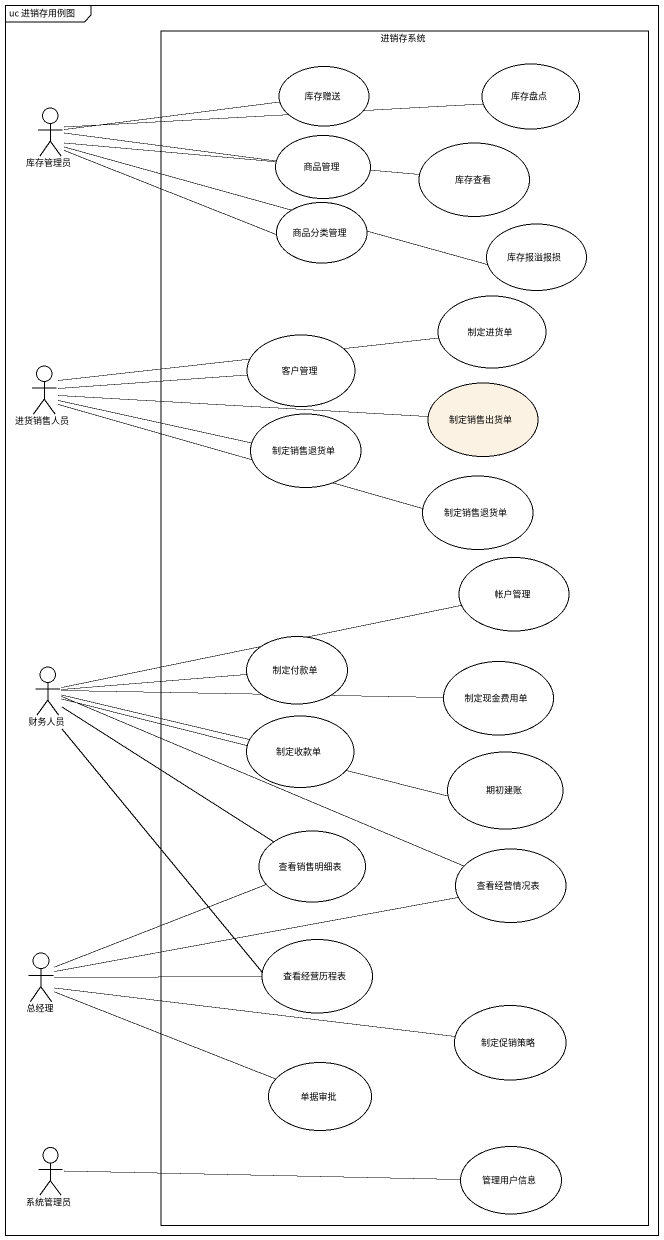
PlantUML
@startuml
mainframe uc 进销存用例图
rectangle 进销存系统 {
  usecase 库存赠送
  usecase 库存盘点
  usecase 商品管理
  usecase 库存查看
  usecase 商品分类管理
  usecase 库存报溢报损
  usecase 制定进货单
  usecase 客户管理
  usecase 制定销售出货单 #FCF2E3
  usecase 制定销售退货单
  usecase "制定销售退货单" as 制定销售退货单_2
  usecase 帐户管理
  usecase 制定付款单
  usecase 制定现金费用单
  usecase 制定收款单
  usecase 期初建账
  usecase 查看销售明细表
  usecase 查看经营情况表
  usecase 查看经营历程表
  usecase 制定促销策略
  usecase 单据审批
  usecase 管理用户信息
}
actor 库存管理员
actor 进货销售人员
actor 财务人员
actor 总经理
actor 系统管理员
库存管理员 -right- 库存赠送
库存管理员 -right- 库存盘点
库存管理员 -right- 商品管理
库存管理员 -right- 库存查看
库存管理员 -right- 商品分类管理
库存管理员 -right- 库存报溢报损
进货销售人员 -right- 制定进货单
进货销售人员 -right- 客户管理
进货销售人员 -right- 制定销售出货单
进货销售人员 -right- 制定销售退货单
进货销售人员 -right- 制定销售退货单_2
财务人员 -right- 帐户管理
财务人员 -right- 制定付款单
财务人员 -right- 制定现金费用单
财务人员 -right- 制定收款单
财务人员 -right- 期初建账
财务人员 -- 查看销售明细表
财务人员 -right- 查看经营情况表
财务人员 -- 查看经营历程表
总经理 -right- 查看销售明细表
总经理 -right- 查看经营情况表
总经理 -right- 查看经营历程表
总经理 -right- 制定促销策略
总经理 -right- 单据审批
系统管理员 -right- 管理用户信息
@enduml
